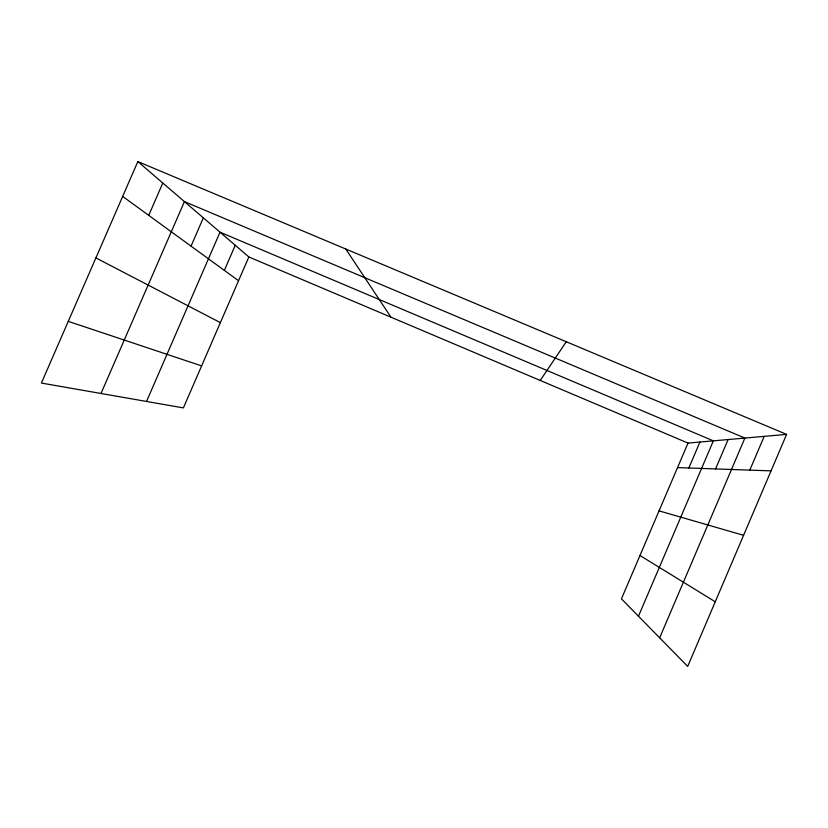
<?xml version="1.0" encoding="UTF-8"?>
<svg xmlns="http://www.w3.org/2000/svg" width="828" height="828" viewBox="0 0 828 828"><rect width="100%" height="100%" fill="white"/><g stroke="black" fill="none" stroke-linecap="round" stroke-linejoin="round"><path stroke-width="1.24" d="M786.6 434.389L687.695 666.426L621.445 598.851L688.016 443.084L786.6 434.389L137.841 161.574L41.4 383.064L183.402 407.904L248.845 256.959L137.841 161.574M688.855 467.986L699.939 442.028M638.471 616.218L713.363 440.848L220.01 232.182L146.535 401.456M715.568 468.927L728.112 439.544M659.657 637.829L744.9 438.064L184.416 201.597L101.016 393.486M749.795 470.128L764.192 436.366M224.357 270.383L235.255 245.274M148.729 215.352L162.795 183.019M191.04 246.144L203.326 217.847M540.239 380.456L566.28 341.736M677.542 467.592L771.054 470.873M659.047 510.866L743.585 535.302M68.258 321.367L201.618 365.893M248.845 256.959L688.016 443.084M95.893 257.901L220.372 322.641M639.972 555.495L715.247 601.79M122.668 196.402L238.547 280.713M345.783 249.021L390.951 317.186"/></g></svg>
